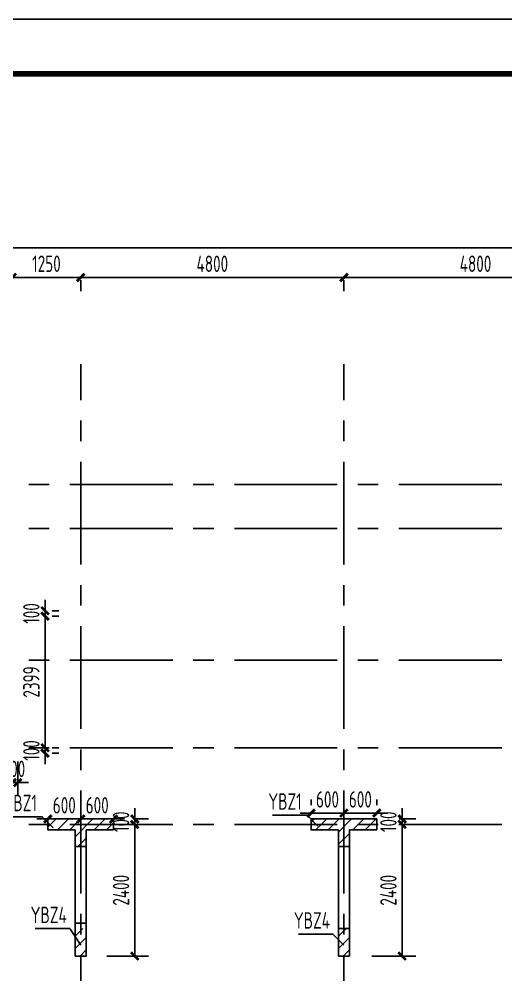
# Model space of a CAD drawing. Extents: x 580289 to 1106878, y -144605 to 78052.
# Drawn here: x 785710 to 794588, y 59824 to 77260 of the extents above; entities that cross this region are included whole.
import ezdxf

# ---------------------------------------------------------------- set-up
doc = ezdxf.new("R2010")
doc.units = 0
doc.header["$LTSCALE"] = 100
doc.linetypes.add('CENTER', pattern=[2, 1.25, -0.25, 0.25, -0.25])
doc.layers.get('0').update_dxf_attribs({"linetype": 'CONTINUOUS'})
doc.layers.get('Defpoints').update_dxf_attribs({"linetype": 'CONTINUOUS'})
for name, color, linetype in [('b边缘构件', 240, 'CONTINUOUS'), ('b边缘构件阴影', 240, 'CONTINUOUS'), ('COLU', 7, 'CONTINUOUS'), ('DIM', 3, 'CONTINUOUS'), ('PAXIS', 253, 'CENTER'), ('TEXT', 2, 'CONTINUOUS'), ('THIN', 7, 'CONTINUOUS'), ('T图框', 7, 'CONTINUOUS'), ('图框', 254, 'CONTINUOUS')]:
    doc.layers.add(name, color=color, linetype=linetype)
doc.styles.get("Standard").update_dxf_attribs({"font": 'tssdeng.shx', "width": 0.7, "bigfont": 'tssdchn.shx'})
doc.styles.add('TSSD_Dimension', font='Tssdeng.shx', dxfattribs={"width": 0.7, "bigfont": 'tssdchn.shx'})
doc.dimstyles.new('TSSD_100_100$0', dxfattribs={"dimtxt": 300, "dimasz": 100, "dimexe": 250, "dimexo": 250, "dimgap": 100, "dimtad": 1, "dimdec": 0, "dimzin": 0, "dimdsep": 46, "dimtxsty": 'TSSD_Dimension', "dimblk": '_TSDBK', "dimblk1": '_TSDBK', "dimblk2": '_TSDBK', "dimsah": 1, "dimcen": 0, "dimclrt": 7, "dimadec": 0, "dimazin": 0, "dimtfac": 1, "dimtdec": 0, "dimtix": 1, "dimtmove": 2, "dimatfit": 3, "dimldrblk": '_TSDBK', "dimfxl": 1, "dimtolj": 1, "dimtzin": 0, "dimarcsym": 0})
pattern_1 = [(45, (343072.04, 223503.65), (-112.2532, 112.2532), [])]

# ---------------------------------------------------------------- blocks, each defined once
blk = doc.blocks.new('_TSDBK')
blk.add_line((-1, 0), (0, 0))
at = {"const_width": 0.5}
blk.add_lwpolyline([(-0.7, -0.7), (0.7, 0.7)], dxfattribs=at)
blk = doc.blocks.new('*D651')
at = {"layer": 'Defpoints', "color": 0}
for p in [(791634, 62776), (791634, 62668), (792234, 62668)]:
    blk.add_point(p, dxfattribs=at)
at = {"layer": 'DIM', "color": 0, "lineweight": -2}
for p, q in [((791634, 62918), (791634, 63026)), ((792234, 62918), (792234, 63026)), ((791534, 62776), (791434, 62776)), ((792234, 62776), (791634, 62776)), ((792334, 62776), (792434, 62776))]:
    blk.add_line(p, q, dxfattribs=at)
at = {"layer": 'DIM', "color": 0, "lineweight": -2, "xscale": 100, "yscale": 100, "zscale": 100}
blk.add_blockref('_TSDBK', (791634, 62776), dxfattribs=at)
at = {"layer": 'DIM', "color": 0, "lineweight": -2, "xscale": 100, "yscale": 100, "zscale": 100, "rotation": 180}
blk.add_blockref('_TSDBK', (792234, 62776), dxfattribs=at)
at = {"layer": 'DIM', "color": 7, "insert": (791934, 63026), "char_height": 300, "attachment_point": 5, "style": 'TSSD_Dimension'}
blk.add_mtext('\\A1;600', dxfattribs=at)
blk = doc.blocks.new('*D652')
at = {"layer": 'Defpoints', "color": 0}
for p in [(791034, 62776), (791034, 62668), (791634, 62668)]:
    blk.add_point(p, dxfattribs=at)
at = {"layer": 'DIM', "color": 0, "lineweight": -2}
for p, q in [((791034, 62918), (791034, 63026)), ((791634, 62918), (791634, 63026)), ((790934, 62776), (790834, 62776)), ((791634, 62776), (791034, 62776)), ((791734, 62776), (791834, 62776))]:
    blk.add_line(p, q, dxfattribs=at)
at = {"layer": 'DIM', "color": 0, "lineweight": -2, "xscale": 100, "yscale": 100, "zscale": 100}
blk.add_blockref('_TSDBK', (791034, 62776), dxfattribs=at)
at = {"layer": 'DIM', "color": 0, "lineweight": -2, "xscale": 100, "yscale": 100, "zscale": 100, "rotation": 180}
blk.add_blockref('_TSDBK', (791634, 62776), dxfattribs=at)
at = {"layer": 'DIM', "color": 7, "insert": (791334, 63026), "char_height": 300, "attachment_point": 5, "style": 'TSSD_Dimension'}
blk.add_mtext('\\A1;600', dxfattribs=at)
blk = doc.blocks.new('*D653')
at = {"layer": 'Defpoints', "color": 0}
for p in [(792390, 62668), (792390, 62568), (792695, 62568)]:
    blk.add_point(p, dxfattribs=at)
at = {"layer": 'DIM', "color": 0, "lineweight": -2}
for p, q in [((792695, 62768), (792695, 62868)), ((792640, 62668), (792945, 62668)), ((792695, 62668), (792695, 62568)), ((792640, 62568), (792945, 62568)), ((792695, 62468), (792695, 62368))]:
    blk.add_line(p, q, dxfattribs=at)
at = {"layer": 'DIM', "color": 0, "lineweight": -2, "xscale": 100, "yscale": 100, "zscale": 100}
for p, rotation in [((792695, 62668), 270), ((792695, 62568), 90)]:
    blk.add_blockref('_TSDBK', p, dxfattribs=dict(at, rotation=rotation))
at = {"layer": 'DIM', "color": 7, "insert": (792445, 62618), "char_height": 300, "attachment_point": 5, "rotation": 90, "style": 'TSSD_Dimension'}
blk.add_mtext('\\A1;100', dxfattribs=at)
blk = doc.blocks.new('*D654')
at = {"layer": 'Defpoints', "color": 0}
for p in [(792390, 62568), (791890, 60168), (792695, 60168)]:
    blk.add_point(p, dxfattribs=at)
at = {"layer": 'DIM', "color": 0, "lineweight": -2}
for p, q in [((792640, 62568), (792945, 62568)), ((792695, 62468), (792695, 60268)), ((792140, 60168), (792945, 60168))]:
    blk.add_line(p, q, dxfattribs=at)
at = {"layer": 'DIM', "color": 0, "lineweight": -2, "xscale": 100, "yscale": 100, "zscale": 100}
for p, rotation in [((792695, 62568), 90), ((792695, 60168), 270)]:
    blk.add_blockref('_TSDBK', p, dxfattribs=dict(at, rotation=rotation))
at = {"layer": 'DIM', "color": 7, "insert": (792445, 61368), "char_height": 300, "attachment_point": 5, "rotation": 90, "style": 'TSSD_Dimension'}
blk.add_mtext('\\A1;2400', dxfattribs=at)
blk = doc.blocks.new('*D655')
at = {"layer": 'Defpoints', "color": 0}
for p in [(786834, 62668), (786834, 62668), (787434, 62668)]:
    blk.add_point(p, dxfattribs=at)
at = {"layer": 'DIM', "color": 0, "lineweight": -2}
for p, q in [((786734, 62668), (786634, 62668)), ((787434, 62668), (786834, 62668)), ((787534, 62668), (787634, 62668))]:
    blk.add_line(p, q, dxfattribs=at)
at = {"layer": 'DIM', "color": 0, "lineweight": -2, "xscale": 100, "yscale": 100, "zscale": 100}
blk.add_blockref('_TSDBK', (786834, 62668), dxfattribs=at)
at = {"layer": 'DIM', "color": 0, "lineweight": -2, "xscale": 100, "yscale": 100, "zscale": 100, "rotation": 180}
blk.add_blockref('_TSDBK', (787434, 62668), dxfattribs=at)
at = {"layer": 'DIM', "color": 7, "insert": (787134, 62918), "char_height": 300, "attachment_point": 5, "style": 'TSSD_Dimension'}
blk.add_mtext('\\A1;600', dxfattribs=at)
blk = doc.blocks.new('*D656')
at = {"layer": 'Defpoints', "color": 0}
for p in [(786234, 62668), (786234, 62668), (786834, 62668)]:
    blk.add_point(p, dxfattribs=at)
at = {"layer": 'DIM', "color": 0, "lineweight": -2}
for p, q in [((786134, 62668), (786034, 62668)), ((786834, 62668), (786234, 62668)), ((786934, 62668), (787034, 62668))]:
    blk.add_line(p, q, dxfattribs=at)
at = {"layer": 'DIM', "color": 0, "lineweight": -2, "xscale": 100, "yscale": 100, "zscale": 100}
blk.add_blockref('_TSDBK', (786234, 62668), dxfattribs=at)
at = {"layer": 'DIM', "color": 0, "lineweight": -2, "xscale": 100, "yscale": 100, "zscale": 100, "rotation": 180}
blk.add_blockref('_TSDBK', (786834, 62668), dxfattribs=at)
at = {"layer": 'DIM', "color": 7, "insert": (786534, 62918), "char_height": 300, "attachment_point": 5, "style": 'TSSD_Dimension'}
blk.add_mtext('\\A1;600', dxfattribs=at)
blk = doc.blocks.new('*D657')
at = {"layer": 'Defpoints', "color": 0}
for p in [(787562, 62668), (787562, 62568), (787819, 62568)]:
    blk.add_point(p, dxfattribs=at)
at = {"layer": 'DIM', "color": 0, "lineweight": -2}
for p, q in [((787819, 62768), (787819, 62868)), ((787812, 62668), (788069, 62668)), ((787819, 62668), (787819, 62568)), ((787812, 62568), (788069, 62568)), ((787819, 62468), (787819, 62368))]:
    blk.add_line(p, q, dxfattribs=at)
at = {"layer": 'DIM', "color": 0, "lineweight": -2, "xscale": 100, "yscale": 100, "zscale": 100}
for p, rotation in [((787819, 62668), 270), ((787819, 62568), 90)]:
    blk.add_blockref('_TSDBK', p, dxfattribs=dict(at, rotation=rotation))
at = {"layer": 'DIM', "color": 7, "insert": (787569, 62618), "char_height": 300, "attachment_point": 5, "rotation": 90, "style": 'TSSD_Dimension'}
blk.add_mtext('\\A1;100', dxfattribs=at)
blk = doc.blocks.new('*D658')
at = {"layer": 'Defpoints', "color": 0}
for p in [(787562, 62568), (787062, 60168), (787819, 60168)]:
    blk.add_point(p, dxfattribs=at)
at = {"layer": 'DIM', "color": 0, "lineweight": -2}
for p, q in [((787812, 62568), (788069, 62568)), ((787819, 62468), (787819, 60268)), ((787312, 60168), (788069, 60168))]:
    blk.add_line(p, q, dxfattribs=at)
at = {"layer": 'DIM', "color": 0, "lineweight": -2, "xscale": 100, "yscale": 100, "zscale": 100}
for p, rotation in [((787819, 62568), 90), ((787819, 60168), 270)]:
    blk.add_blockref('_TSDBK', p, dxfattribs=dict(at, rotation=rotation))
at = {"layer": 'DIM', "color": 7, "insert": (787569, 61368), "char_height": 300, "attachment_point": 5, "rotation": 90, "style": 'TSSD_Dimension'}
blk.add_mtext('\\A1;2400', dxfattribs=at)
blk = doc.blocks.new('*D659')
at = {"layer": 'Defpoints', "color": 0}
for p in [(786062, 66468), (786062, 66368), (786183, 66368)]:
    blk.add_point(p, dxfattribs=at)
at = {"layer": 'DIM', "color": 0, "lineweight": -2}
for p, q in [((786183, 66568), (786183, 66668)), ((786183, 66468), (786183, 66368)), ((786312, 66468), (786433, 66468)), ((786183, 66268), (786183, 66168)), ((786312, 66368), (786433, 66368))]:
    blk.add_line(p, q, dxfattribs=at)
at = {"layer": 'DIM', "color": 0, "lineweight": -2, "xscale": 100, "yscale": 100, "zscale": 100}
for p, rotation in [((786183, 66468), 270), ((786183, 66368), 90)]:
    blk.add_blockref('_TSDBK', p, dxfattribs=dict(at, rotation=rotation))
at = {"layer": 'DIM', "color": 7, "insert": (785933, 66418), "char_height": 300, "attachment_point": 5, "rotation": 90, "style": 'TSSD_Dimension'}
blk.add_mtext('\\A1;100', dxfattribs=at)
blk = doc.blocks.new('*D660')
at = {"layer": 'Defpoints', "color": 0}
for p in [(786062, 66368), (786062, 63969), (786183, 63969)]:
    blk.add_point(p, dxfattribs=at)
at = {"layer": 'DIM', "color": 0, "lineweight": -2}
for p, q in [((786183, 66268), (786183, 64069)), ((786312, 66368), (786433, 66368)), ((786312, 63969), (786433, 63969))]:
    blk.add_line(p, q, dxfattribs=at)
at = {"layer": 'DIM', "color": 0, "lineweight": -2, "xscale": 100, "yscale": 100, "zscale": 100}
for p, rotation in [((786183, 66368), 90), ((786183, 63969), 270)]:
    blk.add_blockref('_TSDBK', p, dxfattribs=dict(at, rotation=rotation))
at = {"layer": 'DIM', "color": 7, "insert": (785933, 65168), "char_height": 300, "attachment_point": 5, "rotation": 90, "style": 'TSSD_Dimension'}
blk.add_mtext('\\A1;2399', dxfattribs=at)
blk = doc.blocks.new('*D661')
at = {"layer": 'Defpoints', "color": 0}
for p in [(786062, 63969), (786062, 63868), (786183, 63868)]:
    blk.add_point(p, dxfattribs=at)
at = {"layer": 'DIM', "color": 0, "lineweight": -2}
for p, q in [((786183, 64069), (786183, 64169)), ((786183, 63969), (786183, 63868)), ((786312, 63969), (786433, 63969)), ((786312, 63868), (786433, 63868)), ((786183, 63768), (786183, 63668))]:
    blk.add_line(p, q, dxfattribs=at)
at = {"layer": 'DIM', "color": 0, "lineweight": -2, "xscale": 100, "yscale": 100, "zscale": 100}
for p, rotation in [((786183, 63969), 270), ((786183, 63868), 90)]:
    blk.add_blockref('_TSDBK', p, dxfattribs=dict(at, rotation=rotation))
at = {"layer": 'DIM', "color": 7, "insert": (785933, 63918), "char_height": 300, "attachment_point": 5, "rotation": 90, "style": 'TSSD_Dimension'}
blk.add_mtext('\\A1;100', dxfattribs=at)
blk = doc.blocks.new('*D662')
at = {"layer": 'Defpoints', "color": 0}
for p in [(785584, 63969), (785684, 63969), (785584, 63332)]:
    blk.add_point(p, dxfattribs=at)
at = {"layer": 'DIM', "color": 0, "lineweight": -2}
for p, q in [((785584, 63719), (785584, 63082)), ((785684, 63719), (785684, 63082)), ((785484, 63332), (785384, 63332)), ((785684, 63332), (785584, 63332)), ((785784, 63332), (785884, 63332))]:
    blk.add_line(p, q, dxfattribs=at)
at = {"layer": 'DIM', "color": 0, "lineweight": -2, "xscale": 100, "yscale": 100, "zscale": 100}
blk.add_blockref('_TSDBK', (785584, 63332), dxfattribs=at)
at = {"layer": 'DIM', "color": 0, "lineweight": -2, "xscale": 100, "yscale": 100, "zscale": 100, "rotation": 180}
blk.add_blockref('_TSDBK', (785684, 63332), dxfattribs=at)
at = {"layer": 'DIM', "color": 7, "insert": (785634, 63582), "char_height": 300, "attachment_point": 5, "style": 'TSSD_Dimension'}
blk.add_mtext('\\A1;100', dxfattribs=at)
blk = doc.blocks.new('*D771')
at = {"layer": 'Defpoints', "color": 0}
for p in [(785584, 72746), (786834, 72746), (786834, 72547)]:
    blk.add_point(p, dxfattribs=at)
at = {"layer": 'DIM', "color": 0, "lineweight": -2}
for p, q in [((785684, 72547), (786734, 72547)), ((785584, 72496), (785584, 72297)), ((786834, 72496), (786834, 72297))]:
    blk.add_line(p, q, dxfattribs=at)
at = {"layer": 'DIM', "color": 0, "lineweight": -2, "xscale": 100, "yscale": 100, "zscale": 100, "rotation": 180}
blk.add_blockref('_TSDBK', (785584, 72547), dxfattribs=at)
at = {"layer": 'DIM', "color": 0, "lineweight": -2, "xscale": 100, "yscale": 100, "zscale": 100}
blk.add_blockref('_TSDBK', (786834, 72547), dxfattribs=at)
at = {"layer": 'DIM', "color": 7, "insert": (786209, 72797), "char_height": 300, "attachment_point": 5, "style": 'TSSD_Dimension'}
blk.add_mtext('\\A1;1250', dxfattribs=at)
blk = doc.blocks.new('*D772')
at = {"layer": 'Defpoints', "color": 0}
for p in [(786834, 72746), (791634, 72746), (791634, 72547)]:
    blk.add_point(p, dxfattribs=at)
at = {"layer": 'DIM', "color": 0, "lineweight": -2}
for p, q in [((786934, 72547), (791534, 72547)), ((786834, 72496), (786834, 72297)), ((791634, 72496), (791634, 72297))]:
    blk.add_line(p, q, dxfattribs=at)
at = {"layer": 'DIM', "color": 0, "lineweight": -2, "xscale": 100, "yscale": 100, "zscale": 100, "rotation": 180}
blk.add_blockref('_TSDBK', (786834, 72547), dxfattribs=at)
at = {"layer": 'DIM', "color": 0, "lineweight": -2, "xscale": 100, "yscale": 100, "zscale": 100}
blk.add_blockref('_TSDBK', (791634, 72547), dxfattribs=at)
at = {"layer": 'DIM', "color": 7, "insert": (789234, 72797), "char_height": 300, "attachment_point": 5, "style": 'TSSD_Dimension'}
blk.add_mtext('\\A1;4800', dxfattribs=at)
blk = doc.blocks.new('*D773')
at = {"layer": 'Defpoints', "color": 0}
for p in [(791634, 72746), (796434, 72746), (796434, 72547)]:
    blk.add_point(p, dxfattribs=at)
at = {"layer": 'DIM', "color": 0, "lineweight": -2}
for p, q in [((791734, 72547), (796334, 72547)), ((791634, 72496), (791634, 72297)), ((796434, 72496), (796434, 72297))]:
    blk.add_line(p, q, dxfattribs=at)
at = {"layer": 'DIM', "color": 0, "lineweight": -2, "xscale": 100, "yscale": 100, "zscale": 100, "rotation": 180}
blk.add_blockref('_TSDBK', (791634, 72547), dxfattribs=at)
at = {"layer": 'DIM', "color": 0, "lineweight": -2, "xscale": 100, "yscale": 100, "zscale": 100}
blk.add_blockref('_TSDBK', (796434, 72547), dxfattribs=at)
at = {"layer": 'DIM', "color": 7, "insert": (794034, 72797), "char_height": 300, "attachment_point": 5, "style": 'TSSD_Dimension'}
blk.add_mtext('\\A1;4800', dxfattribs=at)
blk = doc.blocks.new('*D778')
at = {"layer": 'Defpoints', "color": 0}
for p in [(757434, 73086), (806634, 73086), (806634, 73086)]:
    blk.add_point(p, dxfattribs=at)
at = {"layer": 'DIM', "color": 0, "lineweight": -2}
for p, q in [((757534, 73086), (806534, 73086)), ((757434, 72836), (757434, 72836))]:
    blk.add_line(p, q, dxfattribs=at)
at = {"layer": 'DIM', "color": 0, "lineweight": -2, "xscale": 100, "yscale": 100, "zscale": 100, "rotation": 180}
blk.add_blockref('_TSDBK', (757434, 73086), dxfattribs=at)
at = {"layer": 'DIM', "color": 0, "lineweight": -2, "xscale": 100, "yscale": 100, "zscale": 100}
blk.add_blockref('_TSDBK', (806634, 73086), dxfattribs=at)
at = {"layer": 'DIM', "color": 7, "insert": (782034, 73336), "char_height": 300, "attachment_point": 5, "style": 'TSSD_Dimension'}
blk.add_mtext('\\A1;49200', dxfattribs=at)
blk = doc.blocks.new('A$C72C84CBD')
at = {"layer": '图框', "color": 0}
for points in [[(0, 0), (0, 59400), (84100, 59400), (84100, 0)], [(0, 0), (84100, 0), (84100, 59400), (0, 59400)]]:
    blk.add_lwpolyline(points, close=True, dxfattribs=at)
at = {"layer": '图框', "color": 0, "const_width": 100}
blk.add_lwpolyline([(2500, 1000), (83100, 1000), (83100, 58400), (2500, 58400)], close=True, dxfattribs=at)
blk = doc.blocks.new('图框')
at = {"layer": 'T图框', "color": 4}
blk.add_blockref('A$C72C84CBD', (602717, 102744), dxfattribs=at)

msp = doc.modelspace()

# ---------------------------------------------------------------- hatches: boundary and pattern name
at = {"layer": 'b边缘构件阴影'}
h = msp.add_hatch(dxfattribs=at)
h.set_pattern_fill('ANSI31', color=256, scale=50, style=0)
h.set_pattern_definition(pattern_1)
h.paths.add_polyline_path([(787433.8, 62468.1), (786933.8, 62468.1), (786933.8, 62168.1), (786733.8, 62168.1), (786733.8, 62468.1), (786233.8, 62468.1), (786233.8, 62668.1), (787433.8, 62668.1)], flags=0)
h = msp.add_hatch(dxfattribs=at)
h.set_pattern_fill('ANSI31', color=256, scale=50, style=0)
h.set_pattern_definition(pattern_1)
h.paths.add_polyline_path([(792233.8, 62668.1), (792233.8, 62468.1), (791733.8, 62468.1), (791733.8, 62168.1), (791533.8, 62168.1), (791533.8, 62468.1), (791033.8, 62468.1), (791033.8, 62668.1)], flags=0)
h = msp.add_hatch(dxfattribs=at)
h.set_pattern_fill('ANSI31', color=256, scale=50, style=0)
h.set_pattern_definition([(45, (765840.77, -106293.9), (-112.2532, 112.2532), [])])
h.paths.add_polyline_path([(786733.8, 60168.1), (786833.8, 60168.1), (786833.8, 60668.1), (786733.8, 60668.1)])
h.paths.add_polyline_path([(786833.8, 60368.1), (786933.8, 60468.1), (786933.8, 60668.1), (786833.8, 60668.1)])
h.paths.add_polyline_path([(786833.8, 60368.1), (786833.8, 60168.1), (786933.8, 60168.1), (786933.8, 60468.1)])
h = msp.add_hatch(dxfattribs=at)
h.set_pattern_fill('ANSI31', color=256, scale=50, style=0)
h.set_pattern_definition([(45, (770640.77, -106293.9), (-112.2532, 112.2532), [])])
h.paths.add_polyline_path([(791533.8, 60168.1), (791633.8, 60168.1), (791633.8, 60668.1), (791533.8, 60668.1)])
h.paths.add_polyline_path([(791633.8, 60368.1), (791733.8, 60468.1), (791733.8, 60668.1), (791633.8, 60668.1)])
h.paths.add_polyline_path([(791633.8, 60368.1), (791633.8, 60168.1), (791733.8, 60168.1), (791733.8, 60468.1)])

# ---------------------------------------------------------------- linework, layer by layer
at = {"layer": 'b边缘构件'}
for points in [[(786733.8, 62668.1), (786233.8, 62668.1)], [(786233.8, 62668.1), (786233.8, 62468.1)], [(787433.8, 62468.1), (786933.8, 62468.1), (786933.8, 62168.1), (786733.8, 62168.1), (786733.8, 62468.1), (786233.8, 62468.1), (786233.8, 62668.1), (787433.8, 62668.1), (787433.8, 62468.1)], [(787433.8, 62668.1), (786733.8, 62668.1)], [(787433.8, 62468.1), (787433.8, 62668.1)], [(791533.8, 62668.1), (791033.8, 62668.1)], [(791033.8, 62668.1), (791033.8, 62468.1)], [(792233.8, 62668.1), (792233.8, 62468.1), (791733.8, 62468.1), (791733.8, 62168.1), (791533.8, 62168.1), (791533.8, 62468.1), (791033.8, 62468.1), (791033.8, 62668.1), (792233.8, 62668.1)], [(792233.8, 62668.1), (791533.8, 62668.1)], [(792233.8, 62468.1), (792233.8, 62668.1)], [(786733.8, 62468.1), (786233.8, 62468.1)], [(787433.8, 62468.1), (786933.8, 62468.1)], [(791533.8, 62468.1), (791033.8, 62468.1)], [(792233.8, 62468.1), (791733.8, 62468.1)], [(786733.8, 60768.1), (786733.8, 60168.1), (786933.8, 60168.1), (786933.8, 60768.1), (786733.8, 60768.1)], [(791533.8, 60668.1), (791533.8, 60168.1), (791733.8, 60168.1), (791733.8, 60668.1), (791533.8, 60668.1)], [(786733.8, 60168.1), (786933.8, 60168.1)], [(791533.8, 60168.1), (791733.8, 60168.1)]]:
    msp.add_lwpolyline(points, dxfattribs=at)
at = {"layer": 'COLU'}
for points in [[(786733.8, 62668.1), (786233.8, 62668.1)], [(786233.8, 62668.1), (786233.8, 62468.1)], [(787433.8, 62668.1), (786733.8, 62668.1)], [(787433.8, 62468.1), (787433.8, 62668.1)], [(791533.8, 62668.1), (791033.8, 62668.1)], [(791033.8, 62668.1), (791033.8, 62468.1)], [(792233.8, 62668.1), (791533.8, 62668.1)], [(792233.8, 62468.1), (792233.8, 62668.1)], [(786733.8, 62468.1), (786233.8, 62468.1)], [(786733.8, 60168.1), (786733.8, 62468.1)], [(787433.8, 62468.1), (786933.8, 62468.1)], [(786933.8, 60168.1), (786933.8, 62468.1)], [(791533.8, 62468.1), (791033.8, 62468.1)], [(791533.8, 60168.1), (791533.8, 62468.1)], [(791733.8, 60168.1), (791733.8, 62468.1)], [(792233.8, 62468.1), (791733.8, 62468.1)], [(786733.8, 60168.1), (786933.8, 60168.1)], [(791533.8, 60168.1), (791733.8, 60168.1)]]:
    msp.add_lwpolyline(points, dxfattribs=at)
at = {"layer": 'PAXIS', "linetype": 'CENTER', "ltscale": 15}
for p, q in [((786833.8, 52310), (786833.8, 70962.6)), ((791633.8, 52310), (791633.8, 70962.6)), ((756636.1, 68768.1), (807431.4, 68768.1)), ((756636.1, 67968.1), (807431.4, 67968.1)), ((756636.1, 65568.1), (807431.4, 65568.1)), ((756636.1, 63969.4), (807431.4, 63968.1)), ((756636.1, 62568.1), (807431.4, 62568.1))]:
    msp.add_line(p, q, dxfattribs=at)
at = {"layer": 'THIN'}
for points in [[(786331, 62509.5), (786131, 62709.5), (785501, 62709.5)], [(791160.7, 62537), (790960.7, 62737), (790330.7, 62737)], [(786833.8, 60368.1), (786633.8, 60668), (786003.8, 60668.1)], [(791633.8, 60368.1), (791433.8, 60568.1), (790803.8, 60568.1)]]:
    msp.add_lwpolyline(points, dxfattribs=at)

# ---------------------------------------------------------------- block references
at = {"layer": 'T图框'}
msp.add_blockref('图框', (145485, -84883.4), dxfattribs=at)

# ---------------------------------------------------------------- texts
at = {"layer": 'TEXT', "width": 0.7}
for s, p in [('YBZ1', (790254.9, 62837)), ('YBZ1', (785425.2, 62809.5)), ('YBZ4', (785919.9, 60768.1)), ('YBZ4', (790719.9, 60668.1))]:
    msp.add_text(s, height=300, dxfattribs=at).set_placement(p)

# ---------------------------------------------------------------- dimensions: what is measured, and where the dimension line sits
at = {"layer": 'DIM'}
for base, p1, p2, picture, middle in [((806633.8, 73086.4), (757433.8, 73086.4), (806633.8, 73086.4), '*D778', (782033.8, 73336.4)), ((786833.8, 72547.1), (785583.8, 72746.1), (786833.8, 72746.1), '*D771', (786208.8, 72797.1)), ((791633.8, 72547.1), (786833.8, 72746.1), (791633.8, 72746.1), '*D772', (789233.8, 72797.1)), ((796433.8, 72547.1), (791633.8, 72746.1), (796433.8, 72746.1), '*D773', (794033.8, 72797.1))]:
    dim = msp.add_linear_dim(base=base, p1=p1, p2=p2, dimstyle='TSSD_100_100$0', dxfattribs=at)
    dim.commit()
    dim.dimension.update_dxf_attribs({"geometry": picture, "text_midpoint": middle})
for base, p1, p2, angle, picture, middle in [((786183.3, 66368.1), (786062.2, 66468.1), (786062.2, 66368.1), 90, '*D659', (785933.3, 66418.1)), ((786183.3, 63968.8), (786062.2, 66368.1), (786062.3, 63968.8), 90, '*D660', (785933.3, 65168.4)), ((785583.8, 63332), (785683.8, 63968.8), (785583.8, 63968.8), 180, '*D662', (785633.8, 63582)), ((791033.8, 62776), (791633.8, 62668.1), (791033.8, 62668.1), 180, '*D652', (791333.8, 63026)), ((791633.8, 62776), (792233.8, 62668.1), (791633.8, 62668.1), 180, '*D651', (791933.8, 63026)), ((786233.8, 62668.1), (786833.8, 62668.1), (786233.8, 62668.1), 180, '*D656', (786533.8, 62918.1)), ((786833.8, 62668.1), (787433.8, 62668.1), (786833.8, 62668.1), 180, '*D655', (787133.8, 62918.1)), ((787819.3, 62568.1), (787562.3, 62668.1), (787562.3, 62568.1), 90, '*D657', (787569.3, 62618.1)), ((792694.8, 62568.1), (792389.5, 62668.1), (792389.5, 62568.1), 90, '*D653', (792444.8, 62618.1)), ((787819.3, 60168.1), (787562.3, 62568.1), (787062.3, 60168.1), 90, '*D658', (787569.3, 61368.1)), ((792694.8, 60168.1), (792389.5, 62568.1), (791889.5, 60168.1), 90, '*D654', (792444.8, 61368.1))]:
    dim = msp.add_linear_dim(base=base, p1=p1, p2=p2, angle=angle, dimstyle='TSSD_100_100$0', dxfattribs=at)
    dim.commit()
    dim.dimension.update_dxf_attribs({"geometry": picture, "text_midpoint": middle})
dim = msp.add_linear_dim(base=(786183.3, 63868.1), p1=(786062.3, 63968.8), p2=(786062.2, 63868.1), angle=90, text='100', dimstyle='TSSD_100_100$0', dxfattribs=at)
dim.commit()
dim.dimension.update_dxf_attribs({"geometry": '*D661', "text_midpoint": (785933.3, 63918.4)})

doc.saveas('drawing.dxf')
